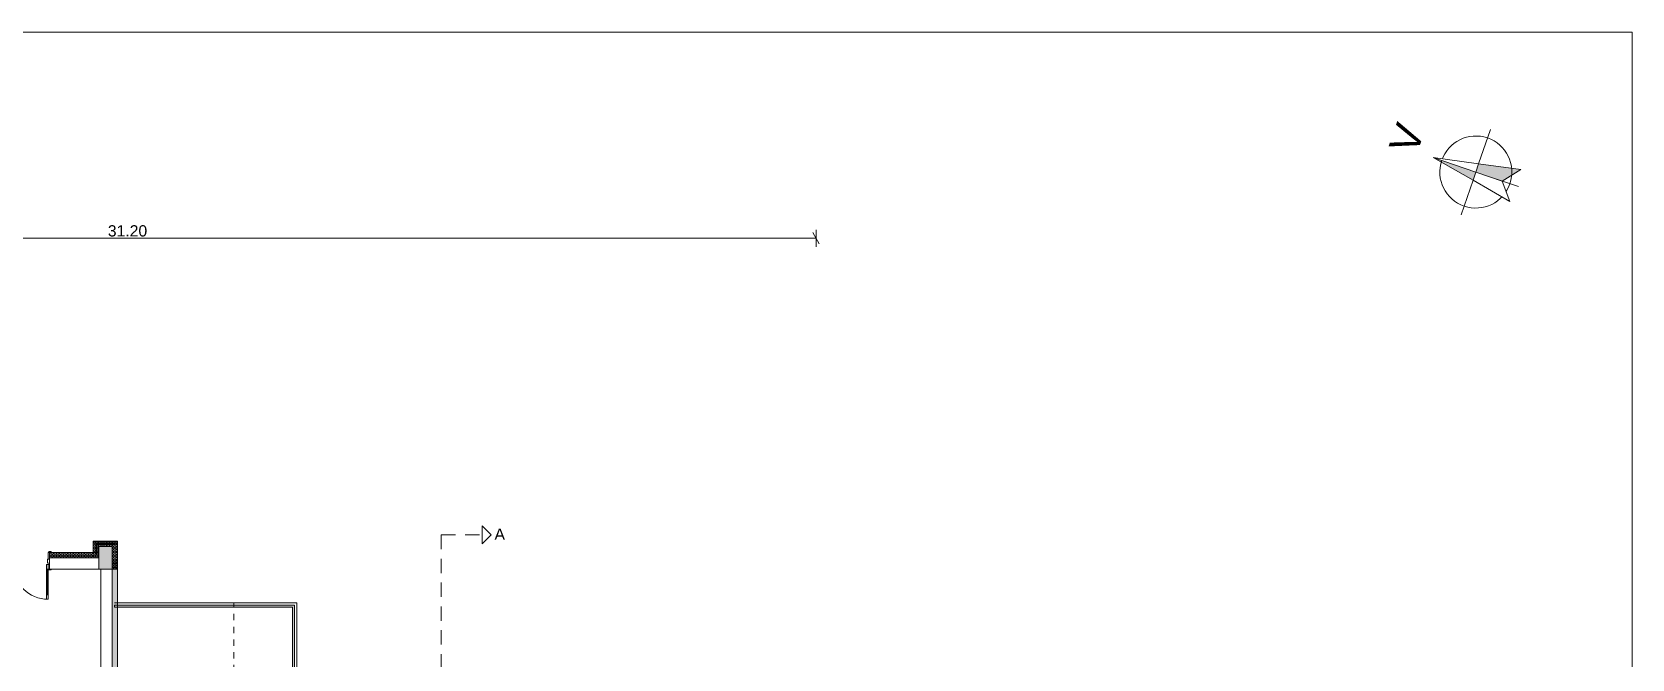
# Model space of a CAD drawing. Header units: feet. Extents: x 2791058 to 2855058, y -67651 to -26651.
# Drawn here: x 2819535 to 2855058, y -40570 to -26651 of the extents above; entities that cross this region are included whole.
import ezdxf
from ezdxf.enums import TextEntityAlignment as Align

# ---------------------------------------------------------------- set-up
doc = ezdxf.new("R2010")
doc.units = ezdxf.units.FT
doc.header["$MEASUREMENT"] = 0
doc.set_wipeout_variables(frame=1)
for name, pattern in [('Dashed', [282.222223, 141.111112, -141.111112]), ('Long Dashed', [529.166651, 317.499995, -211.666656]), ('Wipeout_Contour', [1000, 0, -1000])]:
    doc.linetypes.add(name, pattern=pattern)
for name, color, linetype, lineweight in [('0_muret e jashtme_Pen_No__1', 7, 'Continuous', 0), ('0_muret e jashtme_Pen_No__19', 255, 'Continuous', 0), ('ARCHICAD Doors_Pen_No__11', 171, 'Continuous', 0), ('Interior - Furniture _Pen_No__1', 7, 'Continuous', 0), ('Shell - Roof_Pen_No__20', 1, 'Continuous', 0), ('Shell - Roof_Pen_No__21', 7, 'Continuous', 0), ('Structural - Bearing_Pen_No__1', 7, 'Continuous', 0), ('Text blocks_Pen_No__20', 1, 'Continuous', 0)]:
    doc.layers.add(name, color=color, linetype=linetype, lineweight=lineweight)
doc.layers.add('0_muret e jashtme_Pen_No__14', color=7, linetype='Continuous', lineweight=0, true_color=0xbd8b17)
doc.layers.add('Structural - Bearing_Pen_No__61', color=7, linetype='Continuous', lineweight=0, true_color=0x6a6a6a)
for name, color, linetype in [('Dimensioning - General', 7, 'Continuous'), ('Interior - Furniture', 7, 'Continuous'), ('Shell - Roof', 7, 'Continuous')]:
    doc.layers.add(name, color=color, linetype=linetype)
doc.styles.add('GENERATED_STYLE_1', font='arial.ttf')
pattern_1 = [(90, (2247653.822, -76124.967), (-34.6410162, 0), [20, -40]), (90, (2247636.502, -76094.967), (-34.6410162, 0), [20, -40]), (150, (2247653.822, -76104.967), (17.320508, 30), [20, -40]), (150, (2247619.18, -76104.967), (17.320508, 30), [20, -40]), (210, (2247653.822, -76124.967), (-17.320508, 30), [20, -40]), (210, (2247619.18, -76124.967), (-17.320508, 30), [20, -40])]

# ---------------------------------------------------------------- blocks, each defined once
blk = doc.blocks.new('North Symbol 22')
at = {"layer": 'Interior - Furniture', "linetype": 'Continuous', "lineweight": 0, "true_color": 0x000000}
blk.add_hatch(color=18, dxfattribs=at).paths.add_polyline_path([(0, 0), (0, 1000), (-194, 0)])
at = {"layer": 'Interior - Furniture _Pen_No__1', "color": 7, "linetype": 'Continuous', "lineweight": 0}
for p, q in [((0, 1000), (-194, 0)), ((0, 0), (0, 1000)), ((-194, 0), (0, 0))]:
    blk.add_line(p, q, dxfattribs=at)
for start, end in [(0, 180), (180, 0)]:
    blk.add_arc((0, 0), 800, start, end, dxfattribs=at)
at = {"layer": 'Interior - Furniture _Pen_No__1', "color": 7, "lineweight": 0, "style": 'GENERATED_STYLE_1'}
blk.add_attdef('txt', text='', height=650, dxfattribs=at).set_placement((0, 1323), align=Align.BOTTOM_CENTER)
at = {"color": 254, "linetype": 'Wipeout_Contour', "lineweight": 0, "ltscale": 1195.088182}
blk.add_wipeout([(0, 0), (0, 1000), (194, 0)], dxfattribs=at).dxf.layer = 'Interior - Furniture'
at = {"layer": 'Interior - Furniture _Pen_No__1', "color": 7, "linetype": 'Continuous', "lineweight": 0}
for p, q in [((0, 1000), (194, 0)), ((0, 0), (0, 1000)), ((194, 0), (0, 0)), ((375, -927), (194, 0)), ((194, 0), (1000, 0))]:
    blk.add_line(p, q, dxfattribs=at)
at = {"color": 254, "linetype": 'Wipeout_Contour', "lineweight": 0, "ltscale": 1813.560114}
blk.add_wipeout([(0, 0), (0, -618), (-375, -927), (-194, 0)], dxfattribs=at).dxf.layer = 'Interior - Furniture'
at = {"layer": 'Interior - Furniture', "linetype": 'Continuous', "lineweight": 0, "true_color": 0x000000}
blk.add_hatch(color=18, dxfattribs=at).paths.add_polyline_path([(0, 0), (0, -618), (375, -927), (194, 0)])
at = {"layer": 'Interior - Furniture _Pen_No__1', "color": 7, "linetype": 'Continuous', "lineweight": 0}
for p, q in [((-194, 0), (-1000, 0)), ((-375, -927), (-194, 0)), ((-194, 0), (0, 0)), ((0, 0), (0, -618)), ((0, 0), (0, -618)), ((194, 0), (0, 0)), ((0, -250), (0, -1000)), ((0, -618), (-375, -927)), ((0, -618), (375, -927))]:
    blk.add_line(p, q, dxfattribs=at)
blk = doc.blocks.new('Line_9', base_point=(2828621, -37817))
at = {"layer": 'Shell - Roof_Pen_No__20', "color": 1, "linetype": 'Continuous', "lineweight": 0}
for p, q in [((2829731, -37817), (2829531, -37617)), ((2829531, -38017), (2829531, -37617)), ((2829731, -37817), (2829531, -38017))]:
    blk.add_line(p, q, dxfattribs=at)
at = {"layer": 'Shell - Roof_Pen_No__20', "color": 1, "linetype": 'Long Dashed', "lineweight": 0}
blk.add_line((2828621, -37817), (2829531, -37817), dxfattribs=at)
blk = doc.blocks.new('Double Door 22')
at = {"layer": 'ARCHICAD Doors_Pen_No__11', "color": 171, "linetype": 'Continuous', "lineweight": 0}
for p, q in [((-772, 772), (-772, 672)), ((-732, 772), (-772, 772)), ((-732, 672), (-732, 772)), ((732, 672), (732, 772)), ((732, 772), (772, 772)), ((772, 772), (772, 672)), ((-772, 672), (-772, 100)), ((-752, 672), (-772, 672)), ((-772, 672), (-732, 672)), ((-752, 100), (-752, 672)), ((-752, 672), (-752, 100)), ((-732, 672), (-752, 672)), ((-752, 672), (-752, 100)), ((-732, 100), (-732, 672)), ((732, 672), (752, 672)), ((732, 100), (732, 672)), ((772, 672), (732, 672)), ((752, 672), (772, 672)), ((752, 100), (752, 672)), ((752, 672), (752, 100)), ((752, 672), (752, 100)), ((772, 672), (772, 100)), ((-837, 100), (-837, 119)), ((-837, 119), (-787, 119)), ((-787, 100), (-837, 100)), ((-800, 100), (-837, 100)), ((-800, 100), (-837, 100)), ((-800, 0), (-800, 100)), ((-800, 100), (-775, 100)), ((-800, 100), (-800, 0)), ((-800, 100), (-800, 0)), ((-800, 100), (-800, 0)), ((-775, 0), (-800, 0)), ((-772, 0), (-800, 0)), ((-800, 0), (-800, -115)), ((-800, 0), (-800, -115)), ((-800, 0), (-800, -115)), ((-787, 119), (-787, 100)), ((-775, 100), (-775, 0)), ((-772, 100), (-752, 100)), ((-732, 100), (-772, 100)), ((-772, 100), (-772, 0)), ((-772, -40), (-772, 0)), ((-772, 0), (-732, 0)), ((-752, 100), (-732, 100)), ((-732, 0), (-732, 100)), ((752, 100), (732, 100)), ((732, 0), (732, 100)), ((732, 100), (772, 100)), ((772, 0), (732, 0)), ((772, 100), (752, 100)), ((772, 100), (772, 0)), ((800, 0), (772, 0)), ((772, 0), (772, -40)), ((775, 0), (775, 100)), ((775, 100), (800, 100)), ((800, 0), (775, 0)), ((787, 119), (837, 119)), ((787, 100), (787, 119)), ((837, 100), (787, 100)), ((800, 100), (800, 0)), ((800, 100), (800, 0)), ((800, 100), (800, 0)), ((800, 100), (800, 0)), ((800, 100), (837, 100)), ((800, 100), (837, 100)), ((800, -115), (800, 0)), ((800, 0), (800, -115)), ((800, 0), (800, -115)), ((837, 119), (837, 100)), ((-837, -289), (-837, -270)), ((-837, -270), (-787, -270)), ((-800, -270), (-837, -270)), ((-800, -270), (-837, -270)), ((-787, -289), (-837, -289)), ((-800, -270), (-800, -115)), ((-800, -115), (-775, -115)), ((-800, -115), (-760, -115)), ((-800, -115), (-800, -150)), ((-800, -115), (-800, -150)), ((-800, -150), (-800, -270)), ((-800, -150), (-800, -270)), ((-775, -270), (-800, -270)), ((-787, -270), (-787, -289)), ((-775, -115), (-775, -270)), ((-760, -40), (-772, -40)), ((-760, -115), (-760, -40)), ((772, -40), (760, -40)), ((760, -40), (760, -115)), ((760, -115), (800, -115)), ((775, -270), (775, -115)), ((775, -115), (800, -115)), ((800, -270), (775, -270)), ((787, -270), (837, -270)), ((787, -289), (787, -270)), ((837, -289), (787, -289)), ((800, -115), (800, -270)), ((800, -115), (800, -150)), ((800, -115), (800, -150)), ((800, -150), (800, -270)), ((800, -150), (800, -270)), ((800, -270), (837, -270)), ((800, -270), (837, -270)), ((837, -270), (837, -289))]:
    blk.add_line(p, q, dxfattribs=at)
for centre, start, end in [((-772, 0), 0, 90), ((772, 0), 90, 180)]:
    blk.add_arc(centre, 772, start, end, dxfattribs=at)

msp = doc.modelspace()

# ---------------------------------------------------------------- hatches: boundary and pattern name
at = {"layer": '0_muret e jashtme_Pen_No__14', "linetype": 'Continuous', "lineweight": 0, "true_color": 0xbd8b17}
h = msp.add_hatch(dxfattribs=at)
h.set_pattern_fill('STYROFOAM_SM_INSULATION', color=42, style=0, pattern_type=2)
h.set_pattern_definition(pattern_1)
h.paths.add_polyline_path([(2820896.457, -38322.699), (2820896.457, -37952.699), (2821436.457, -37952.699), (2821436.457, -38572.699), (2821316.457, -38572.699), (2821316.457, -38072.699), (2821016.457, -38072.699), (2821016.457, -38322.699)])
h = msp.add_hatch(dxfattribs=at)
h.set_pattern_fill('STYROFOAM_SM_INSULATION', color=42, style=0, pattern_type=2)
h.set_pattern_definition(pattern_1)
h.paths.add_polyline_path([(2819921.803, -38202.699), (2819921.803, -38322.699), (2821016.457, -38322.699), (2821016.457, -38202.699)])
h = msp.add_hatch(dxfattribs=at)
h.set_pattern_fill('STYROFOAM_SM_INSULATION', color=42, style=0, pattern_type=2)
h.set_pattern_definition([(90, (2247653.822, -76424.967), (-34.6410162, 0), [20, -40]), (90, (2247636.502, -76394.967), (-34.6410162, 0), [20, -40]), (150, (2247653.822, -76404.967), (17.320508, 30), [20, -40]), (150, (2247619.18, -76404.967), (17.320508, 30), [20, -40]), (210, (2247653.822, -76424.967), (-17.320508, 30), [20, -40]), (210, (2247619.18, -76424.967), (-17.320508, 30), [20, -40])])
h.paths.add_polyline_path([(2821436.457, -40822.699), (2821436.457, -38572.699), (2821316.457, -38572.699), (2821316.457, -40822.699)])
at = {"layer": '0_muret e jashtme_Pen_No__19', "linetype": 'Continuous', "lineweight": 0}
msp.add_hatch(color=255, dxfattribs=at).paths.add_polyline_path([(2821016.457, -38572.699), (2821016.457, -38072.699), (2821316.457, -38072.699), (2821316.457, -38572.699)])
at = {"layer": 'Structural - Bearing_Pen_No__61', "linetype": 'Continuous', "lineweight": 0, "true_color": 0x6a6a6a}
msp.add_hatch(color=251, dxfattribs=at).paths.add_polyline_path([(2825316.457, -41222.699), (2825316.457, -39422.699), (2821366.457, -39422.699), (2821366.457, -39372.699), (2825366.457, -39372.699), (2825366.457, -41172.699), (2827316.457, -41172.699), (2827316.457, -41222.699)])

# ---------------------------------------------------------------- linework, layer by layer
at = {"layer": '0_muret e jashtme_Pen_No__1', "color": 7, "linetype": 'Continuous', "lineweight": 0}
for p, q in [((2819921.803, -38202.699), (2819958.803, -38202.699)), ((2819921.803, -38322.699), (2819921.803, -38202.699)), ((2821016.457, -38322.699), (2819921.803, -38322.699)), ((2819921.803, -38357.699), (2819921.803, -38322.699)), ((2819921.803, -38472.699), (2819921.803, -38357.699)), ((2819921.803, -38572.699), (2819921.803, -38472.699)), ((2819921.803, -38572.699), (2819921.803, -38472.699)), ((2819921.803, -38572.699), (2819958.803, -38572.699)), ((2821316.457, -40822.699), (2821316.457, -38572.699))]:
    msp.add_line(p, q, dxfattribs=at)
at = {"layer": '0_muret e jashtme_Pen_No__1', "color": 7, "linetype": 'Continuous', "lineweight": 0, "flags": 128}
for points in [[(2820896.457, -38322.699), (2820896.457, -37952.699), (2821436.457, -37952.699), (2821436.457, -38572.699), (2821316.457, -38572.699), (2821316.457, -38072.699), (2821016.457, -38072.699), (2821016.457, -38322.699)], [(2821016.457, -38572.699), (2821016.457, -38072.699), (2821316.457, -38072.699), (2821316.457, -38572.699)]]:
    msp.add_lwpolyline(points, close=True, dxfattribs=at)
for points in [[(2821016.457, -38202.699), (2819921.803, -38202.699)], [(2821016.457, -38572.699), (2821016.457, -38202.699)], [(2819921.803, -38572.699), (2821016.457, -38572.699)], [(2821066.457, -38572.699), (2821066.457, -43023.589)], [(2821436.457, -40822.699), (2821436.457, -38572.699)]]:
    msp.add_lwpolyline(points, dxfattribs=at)
at = {"layer": 'Dimensioning - General', "color": 7, "linetype": 'Continuous', "lineweight": 0}
for p, q in [((2836942.814, -31230.314), (2805816.457, -31230.314)), ((2836942.814, -31230.314), (2836820.564, -31230.314)), ((2836870.645, -31105.314), (2837014.983, -31355.314)), ((2837014.983, -31355.314), (2836870.645, -31105.314)), ((2836942.814, -31417.814), (2836942.814, -31042.814))]:
    msp.add_line(p, q, dxfattribs=at)
at = {"layer": 'Shell - Roof_Pen_No__20', "color": 1, "linetype": 'Long Dashed', "lineweight": 0}
msp.add_line((2828620.973, -37816.597), (2828620.973, -59408.476), dxfattribs=at)
at = {"layer": 'Shell - Roof_Pen_No__21', "color": 7, "linetype": 'Continuous', "lineweight": 0}
for p, q in [((2791057.579, -26651.285), (2855057.579, -26651.285)), ((2855057.579, -67651.285), (2855057.579, -26651.285)), ((2855057.579, -67651.285), (2855057.579, -26651.285)), ((2821366.457, -38022.699), (2820966.457, -38022.699)), ((2820966.457, -38022.699), (2820966.457, -38272.699)), ((2825416.457, -39322.699), (2821366.457, -39322.699)), ((2825416.457, -39322.699), (2825416.457, -42122.699))]:
    msp.add_line(p, q, dxfattribs=at)
at = {"layer": 'Shell - Roof_Pen_No__21', "color": 7, "linetype": 'Dashed', "lineweight": 0}
msp.add_line((2824016.457, -41122.699), (2824016.457, -39322.699), dxfattribs=at)
at = {"layer": 'Structural - Bearing_Pen_No__1', "color": 7, "linetype": 'Continuous', "lineweight": 0, "flags": 128}
msp.add_lwpolyline([(2825316.457, -41222.699), (2825316.457, -39422.699), (2821366.457, -39422.699), (2821366.457, -39372.699), (2825366.457, -39372.699), (2825366.457, -41172.699), (2827316.457, -41172.699), (2827316.457, -41222.699)], close=True, dxfattribs=at)

# ---------------------------------------------------------------- block references
at = {"layer": 'ARCHICAD Doors_Pen_No__11', "color": 171, "linetype": 'Continuous', "lineweight": 0, "zscale": 1000, "rotation": 180}
msp.add_blockref('Double Door 22', (2819121.803, -38472.699), dxfattribs=at)
at = {"layer": 'Interior - Furniture', "color": 104, "linetype": 'Continuous', "lineweight": 0, "true_color": 0x029e21}
ref = msp.add_blockref('North Symbol 22', (2851590.328, -29760.068), dxfattribs=dict(at, zscale=1000, rotation=71.15051596669538))
ref.add_attrib('txt', 'V', dxfattribs={"layer": 'Interior - Furniture _Pen_No__1', "color": 7, "lineweight": 0, "height": 650, "rotation": 71.150516, "style": 'GENERATED_STYLE_1'}).set_placement((2850549.321, -29181.818), align=Align.BOTTOM_CENTER)
at = {"layer": 'Shell - Roof', "color": 1, "linetype": 'Long Dashed', "lineweight": 0}
msp.add_blockref('Line_9', (2828620.973, -37816.597), dxfattribs=at)

# ---------------------------------------------------------------- texts
at = {"layer": 'Dimensioning - General', "color": 7, "lineweight": 0, "insert": (2821219.159, -31194.222), "char_height": 250, "attachment_point": 7, "style": 'GENERATED_STYLE_1'}
msp.add_mtext('\\A1;\\pxql;31.20', dxfattribs=at)
at = {"layer": 'Text blocks_Pen_No__20', "color": 1, "linetype": 'Continuous', "lineweight": 0, "insert": (2829803.572, -37674.179), "char_height": 250, "attachment_point": 1, "style": 'GENERATED_STYLE_1'}
msp.add_mtext('\\A1;{\\pql;\\fArial|b0|i0|c0|p34;A}', dxfattribs=at)

doc.saveas('drawing.dxf')
